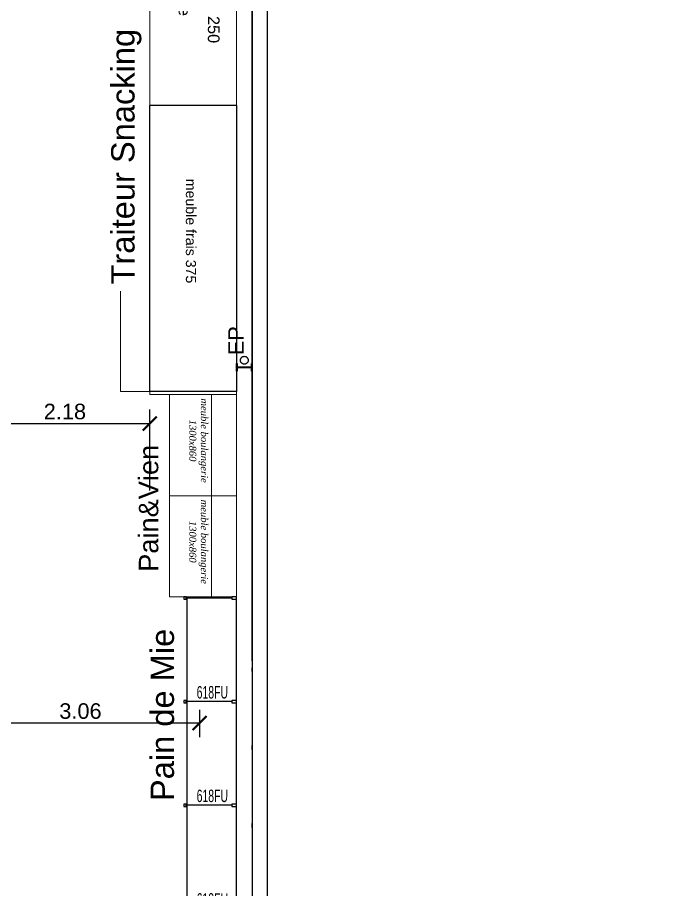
# Model space of a CAD drawing. Header units: millimetres. Extents: x 15590 to 15992, y 1055 to 1132.
# Drawn here: x 15922.95 to 15931.35, y 1072.96 to 1084.16 of the extents above; entities that cross this region are included whole.
import ezdxf
from ezdxf.enums import TextEntityAlignment as Align

# ---------------------------------------------------------------- set-up
doc = ezdxf.new("R2010")
doc.units = ezdxf.units.MM
doc.header["$MEASUREMENT"] = 0
doc.linetypes.add('Tirets', pattern=[0.004586, 0.002822, -0.001764])
doc.layers.get('0').update_dxf_attribs({"lineweight": 9})
doc.layers.add('DM cloison', color=7, linetype='Continuous', lineweight=9)
for name, color, linetype in [('EP', 7, 'Continuous'), ('FAMILLES', 8, 'Continuous'), ('frais', 5, 'Continuous'), ('gondole', 6, 'Continuous'), ('Gondoles.VETTI', 7, 'Continuous'), ('murs exterieurs.P', 7, 'Continuous'), ('murs interieurs.P', 7, 'Continuous'), ('structure', 7, 'Continuous')]:
    doc.layers.add(name, color=color, linetype=linetype)
doc.styles.add('Arial', font='arial.ttf')
doc.styles.add('Arial Narrow', font='ARIALN.TTF', dxfattribs={"height": 0.3})
doc.styles.add('GENERATED_STYLE_2', font='')
doc.styles.get("Standard").update_dxf_attribs({"font": 'swiss.ttf', "height": 0.2})
doc.styles.get('GENERATED_STYLE_2').set_extended_font_data('Arial Occidental')
doc.dimstyles.get("Standard").update_dxf_attribs({"dimtxt": 0.2, "dimasz": 0.18, "dimexe": 0.18, "dimexo": 0.0625, "dimgap": 0.05, "dimtad": 1, "dimzin": 4, "dimdsep": 46, "dimtxsty": 'Standard', "dimblk": 'ARCHTICK', "dimcen": 0.09, "dimadec": 0, "dimazin": 0, "dimtfac": 1, "dimtofl": 0, "dimtmove": 0, "dimatfit": 3, "dimfxl": 1, "dimtolj": 1, "dimtzin": 0, "dimarcsym": 0})

# ---------------------------------------------------------------- blocks, each defined once
blk = doc.blocks.new('JOUE FRAIS')
at = {"layer": 'frais', "linetype": 'ByBlock', "lineweight": -2}
for p, q in [((-0.558, 0.04), (0.557, 0.04)), ((-0.558, 0), (-0.558, 0.04)), ((0.557, 0), (-0.558, 0)), ((0.557, 0.04), (0.557, 0))]:
    blk.add_line(p, q, dxfattribs=at)
blk = doc.blocks.new('FRAIS250')
at = {"layer": 'frais', "linetype": 'ByBlock', "lineweight": -2}
for p, q in [((-0.558, 2.5), (-0.558, 0)), ((0.557, 2.5), (-0.558, 2.5)), ((0.557, 0), (0.557, 2.5)), ((-0.558, 0), (0.557, 0)), ((-0.558, 0), (0.557, 0))]:
    blk.add_line(p, q, dxfattribs=at)
at = {"layer": 'frais', "linetype": 'ByBlock', "lineweight": -2, "oblique": -180, "text_generation_flag": 6}
for s, p in [('Joue gauche', (-0.187, 2.351)), ('meuble frais 250', (0.189, 2.351))]:
    blk.add_text(s, height=0.15, rotation=90, dxfattribs=at).set_placement(p)
blk = doc.blocks.new('*U65')
at = {"color": 5, "linetype": 'ByBlock', "lineweight": -2}
for p, q in [((0.04, 1.115), (3.71, 1.115)), ((0.04, 1.115), (0.04, 0)), ((3.71, 1.115), (3.71, 0)), ((3.71, 0), (0.04, 0))]:
    blk.add_line(p, q, dxfattribs=at)
blk.add_text('meuble frais 375', height=0.13, dxfattribs=at).set_placement((0.98, 0.464))
blk = doc.blocks.new('_ArchTick')
at = {"color": 0, "linetype": 'ByBlock', "const_width": 0.15}
blk.add_lwpolyline([(-0.5, -0.5), (0.5, 0.5)], dxfattribs=at)
blk = doc.blocks.new('*D417')
at = {"color": 0, "lineweight": -2, "transparency": 16777216}
for p, q in [((15924.653, 1078.083), (15924.653, 1079.122)), ((15922.471, 1078.942), (15924.653, 1078.942)), ((15922.471, 1078.916), (15922.471, 1078.762))]:
    blk.add_line(p, q, dxfattribs=at)
at = {"layer": 'DEFPOINTS', "color": 0, "transparency": 16777216}
for p in [(15922.471, 1078.979), (15924.653, 1078.942), (15924.653, 1078.02)]:
    blk.add_point(p, dxfattribs=at)
at = {"color": 0, "lineweight": -2, "transparency": 16777216, "xscale": 0.18, "yscale": 0.18, "zscale": 0.18, "rotation": 180}
blk.add_blockref('_ArchTick', (15922.471, 1078.942), dxfattribs=at)
at = {"color": 0, "lineweight": -2, "transparency": 16777216, "xscale": 0.18, "yscale": 0.18, "zscale": 0.18}
blk.add_blockref('_ArchTick', (15924.653, 1078.942), dxfattribs=at)
at = {"color": 0, "transparency": 16777216, "insert": (15923.562, 1079.095), "char_height": 0.2, "attachment_point": 5}
blk.add_mtext('\\A1;2.18', dxfattribs=at)
blk = doc.blocks.new('*D452')
at = {"color": 0, "lineweight": -2, "transparency": 16777216}
for p, q in [((15922.232, 1075.263), (15922.232, 1074.915)), ((15925.292, 1075.263), (15925.292, 1074.915)), ((15925.292, 1075.095), (15922.232, 1075.095))]:
    blk.add_line(p, q, dxfattribs=at)
at = {"layer": 'DEFPOINTS', "color": 0, "transparency": 16777216}
for p in [(15922.232, 1075.325), (15925.292, 1075.325), (15922.232, 1075.095)]:
    blk.add_point(p, dxfattribs=at)
at = {"color": 0, "lineweight": -2, "transparency": 16777216, "xscale": 0.18, "yscale": 0.18, "zscale": 0.18, "rotation": 180}
blk.add_blockref('_ArchTick', (15922.232, 1075.095), dxfattribs=at)
at = {"color": 0, "lineweight": -2, "transparency": 16777216, "xscale": 0.18, "yscale": 0.18, "zscale": 0.18}
blk.add_blockref('_ArchTick', (15925.292, 1075.095), dxfattribs=at)
at = {"color": 0, "transparency": 16777216, "insert": (15923.762, 1075.248), "char_height": 0.2, "attachment_point": 5}
blk.add_mtext('\\A1;3.06', dxfattribs=at)
blk = doc.blocks.new('Boulangerie')
at = {"color": 42}
blk.add_lwpolyline([(0, 0.86), (1.3, 0.86), (1.3, 0), (0, 0)], close=True, dxfattribs=at)
blk = doc.blocks.new('Pain')
at = {"color": 42}
blk.add_line((-1.3, 0.54), (0, 0.54), dxfattribs=at)
blk.add_blockref('Boulangerie', (-1.3, 0))
at = {"insert": (-0.708, 0.492), "char_height": 0.09, "width": 1.115, "attachment_point": 2}
blk.add_mtext('{\\fBook Antiqua|b0|i1|c0|p18;meuble boulangerie} {\\fBook Antiqua|b0|i1|c0|p18;1300x860} ', dxfattribs=at)
blk = doc.blocks.new('M618FU-1330')
for points in [[(-0.637, 1.345), (-0.647, 1.345), (-0.647, 1.36), (-0.677, 1.36), (-0.677, 1.33), (-0.647, 1.33), (-0.647, 1.345), (-0.637, 1.345)], [(-0.06, 1.345), (-0.637, 1.345)], [(-0.636, 0.015), (-0.636, 1.345)], [(-0.637, 0.015), (-0.647, 0.015), (-0.647, 0.03), (-0.677, 0.03), (-0.677, 0), (-0.647, 0), (-0.647, 0.015), (-0.637, 0.015)], [(-0.06, 0.015), (-0.637, 0.015)]]:
    blk.add_lwpolyline(points)
for points in [[(-0.06, 1.33), (0, 1.33), (0, 1.36), (-0.06, 1.36)], [(-0.06, 0), (0, 0), (0, 0.03), (-0.06, 0.03)]]:
    blk.add_lwpolyline(points, close=True)
at = {"color": 7, "lineweight": 25}
blk.add_lwpolyline([(0, 0.03), (0, 1.33)], dxfattribs=at)
at = {"color": 151, "lineweight": 15, "width": 0.6}
blk.add_text('618FU', height=0.16, dxfattribs=at).set_placement((-0.11, 0.135), align=Align.MIDDLE_RIGHT)

msp = doc.modelspace()

# ---------------------------------------------------------------- linework, layer by layer
for p, q in [((15924.278, 1079.355), (15924.278, 1080.64)), ((15924.653, 1079.355), (15924.278, 1079.355))]:
    msp.add_line(p, q)
msp.add_circle((15910.63, 1093.156), 38.441)
at = {"layer": 'EP', "linetype": 'Tirets', "ltscale": 1000}
msp.add_circle((15925.868, 1079.755), 0.05, dxfattribs=at)
at = {"layer": 'Gondoles.VETTI', "linetype": 'Continuous', "ltscale": 1000}
for p, q in [((15925.968, 1103.494), (15925.968, 1076.894)), ((15925.968, 1076.894), (15925.968, 1103.494)), ((15925.968, 1076.894), (15925.968, 1075.894)), ((15925.968, 1075.894), (15925.968, 1076.894))]:
    msp.add_line(p, q, dxfattribs=at)
at = {"layer": 'murs exterieurs.P', "linetype": 'Continuous', "ltscale": 1000, "flags": 128}
for points in [[(15925.968, 1096.502), (15925.968, 1070.704)], [(15926.168, 1070.704), (15926.168, 1096.502)]]:
    msp.add_lwpolyline(points, dxfattribs=at)
at = {"layer": 'murs interieurs.P', "linetype": 'Continuous', "ltscale": 1000, "flags": 128}
for points in [[(15925.968, 1075.755), (15925.968, 1075.805)], [(15925.968, 1074.755), (15925.968, 1074.805)], [(15925.968, 1073.755), (15925.968, 1073.805)]]:
    msp.add_lwpolyline(points, dxfattribs=at)
at = {"layer": 'structure', "color": 160, "linetype": 'Continuous', "lineweight": 35, "ltscale": 1000}
for p, q in [((15925.777, 1079.714), (15925.768, 1079.714)), ((15925.768, 1079.714), (15925.768, 1079.614)), ((15925.777, 1079.672), (15925.777, 1079.714)), ((15925.954, 1079.667), (15925.782, 1079.667)), ((15925.968, 1079.714), (15925.96, 1079.714)), ((15925.96, 1079.714), (15925.96, 1079.672)), ((15925.968, 1079.614), (15925.968, 1079.714)), ((15925.768, 1079.614), (15925.777, 1079.614)), ((15925.777, 1079.614), (15925.777, 1079.655)), ((15925.782, 1079.661), (15925.954, 1079.661)), ((15925.96, 1079.655), (15925.96, 1079.614)), ((15925.96, 1079.614), (15925.968, 1079.614))]:
    msp.add_line(p, q, dxfattribs=at)
for centre, start, end in [((15925.782, 1079.672), 180, 270), ((15925.954, 1079.672), 270, 0), ((15925.782, 1079.655), 90, 180), ((15925.954, 1079.655), 0, 90)]:
    msp.add_arc(centre, 0.0056, start, end, dxfattribs=at)

# ---------------------------------------------------------------- block references
at = {"rotation": 269.9999999999998}
for p in [(15924.908, 1078.015), (15924.908, 1076.715)]:
    msp.add_blockref('Pain', p, dxfattribs=at)
at = {"layer": 'DM cloison'}
for name, p in [('FRAIS250', (15925.211, 1083.025)), ('JOUE FRAIS', (15925.211, 1079.315))]:
    msp.add_blockref(name, p, dxfattribs=at)
at = {"layer": 'frais', "rotation": 269.9999999999999}
msp.add_blockref('*U65', (15924.653, 1083.065), dxfattribs=at)
at = {"layer": 'gondole'}
for p in [(15925.768, 1075.355), (15925.768, 1074.025), (15925.768, 1072.695)]:
    msp.add_blockref('M618FU-1330', p, dxfattribs=at)

# ---------------------------------------------------------------- texts
at = {"color": 30, "insert": (15924.512, 1077.853), "char_height": 0.25, "width": 186.5934, "attachment_point": 2, "rotation": 90, "style": 'Arial Narrow'}
msp.add_mtext('{\\fArial|b0|i0|c0|p34;Pain&Vien}', dxfattribs=at)
at = {"layer": 'EP', "linetype": 'Continuous', "insert": (15925.761, 1080.005), "char_height": 0.2, "attachment_point": 5, "rotation": 90, "style": 'GENERATED_STYLE_2'}
msp.add_mtext('{EP}', dxfattribs=at)
at = {"layer": 'FAMILLES', "color": 0, "char_height": 0.3, "width": 7.36144, "attachment_point": 1, "rotation": 90, "style": 'Arial'}
for s, insert in [('{\\C5;Traiteur Snacking}', (15924.157, 1080.727)), ('Pain de Mie', (15924.664, 1074.093))]:
    msp.add_mtext(s, dxfattribs=dict(at, insert=insert))

# ---------------------------------------------------------------- dimensions: what is measured, and where the dimension line sits
for base, p1, p2, picture, middle in [((15924.653, 1078.942), (15922.471, 1078.979), (15924.653, 1078.02), '*D417', (15923.562, 1079.095)), ((15922.232, 1075.095), (15925.292, 1075.325), (15922.232, 1075.325), '*D452', (15923.762, 1075.248))]:
    dim = msp.add_linear_dim(base=base, p1=p1, p2=p2, dimstyle='Standard')
    dim.commit()
    dim.dimension.update_dxf_attribs({"geometry": picture, "text_midpoint": middle})

doc.saveas('drawing.dxf')
